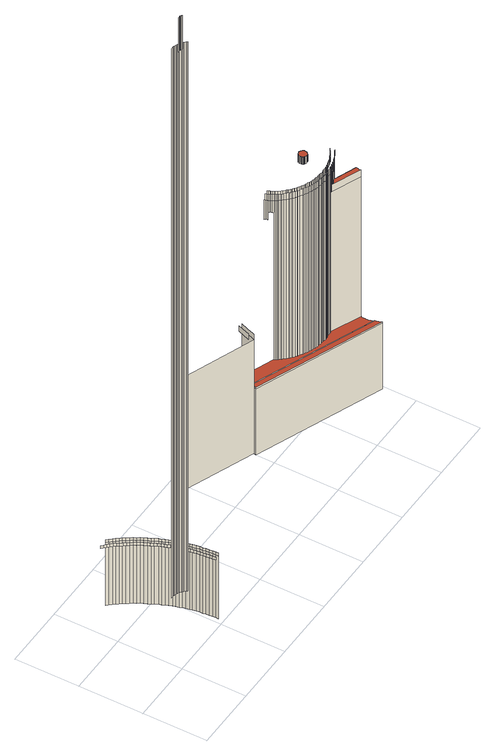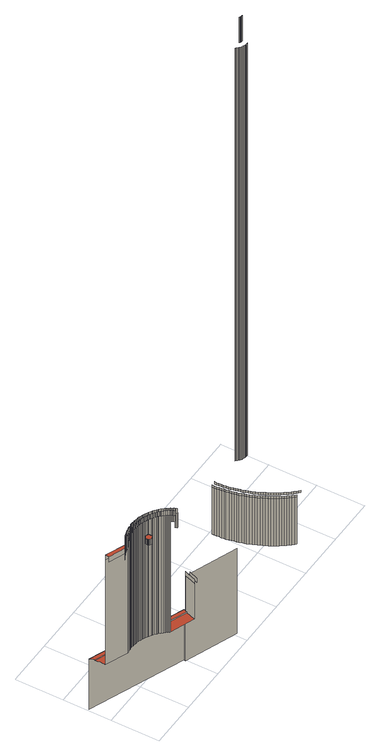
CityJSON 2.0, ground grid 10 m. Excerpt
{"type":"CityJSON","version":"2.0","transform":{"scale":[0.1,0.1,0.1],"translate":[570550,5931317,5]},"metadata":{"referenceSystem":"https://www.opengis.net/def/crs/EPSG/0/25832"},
"CityObjects":{
"building1":{"type":"Building","attributes":{"Grundfläche 2D":"4668.682245","Grundhöhe NN":"5.746"},"geometry":[{"type":"MultiSurface","lod":"3","boundaries":[[[0,1,2,3]],[[1,4,5,2]],[[4,6,7,5]],[[6,8,9,7]],[[10,11,12,13]],[[8,14,15,9]],[[14,16,17,15]],[[18,19,11,10]],[[16,20,21,17]],[[22,23,19,18]],[[24,25,23,22]],[[26,27,25,24]],[[28,29,27,26]],[[30,31,29,28]],[[32,33,31,30]],[[34,35,33,32]],[[36,37,35,34]],[[38,39,37,36]],[[40,41,39,38]],[[42,43,41,40]],[[44,45,43,42]],[[46,47,45,44]],[[48,49,47,46]],[[50,51,52,53]],[[54,50,53,55]],[[56,54,55,57]],[[58,56,57,59]],[[60,58,59,61]],[[62,60,61,63]],[[64,62,63,65]],[[66,67,68,69]],[[67,66,70,71]],[[72,64,65,73]],[[67,74,75,68]],[[76,72,73,77]],[[74,67,71,78]],[[79,76,77,80]],[[74,81,82,75]],[[81,74,78,83]],[[84,79,80,85]],[[86,87,88,89]],[[81,90,91,82]],[[92,84,85,93]],[[87,94,95,88]],[[90,81,83,96]],[[97,92,93,98]],[[94,99,100,95]],[[90,101,102,91]],[[101,90,96,103]],[[104,97,98,105]],[[99,106,107,100]],[[108,104,105,109]],[[106,110,111,107]],[[101,112,113,102]],[[112,101,103,114]],[[115,108,109,116]],[[110,117,118,111]],[[119,115,116,120]],[[117,121,122,118]],[[112,123,124,113]],[[125,119,120,126]],[[123,112,114,127]],[[121,128,129,122]],[[130,125,126,131]],[[128,132,133,129]],[[134,130,131,135]],[[132,136,137,133]],[[138,134,135,139]],[[136,140,141,137]],[[123,142,143,124]],[[144,138,139,145]],[[140,146,147,141]],[[146,144,145,147]],[[142,123,127,148]],[[142,149,150,143]],[[149,142,148,151]],[[152,153,154,155]],[[153,152,156,157]],[[149,158,159,150]],[[158,149,151,160]],[[153,161,162,154]],[[161,153,157,163]],[[158,164,165,159]],[[164,158,160,166]],[[161,167,168,162]],[[167,161,163,169]],[[164,170,171,165]],[[170,164,166,172]],[[167,173,174,168]],[[173,167,169,175]],[[170,176,177,171]],[[176,170,172,178]],[[173,179,180,174]],[[179,173,175,181]],[[176,182,183,177]],[[182,176,178,184]],[[179,185,186,180]],[[185,179,181,187]],[[182,188,189,183]],[[188,182,184,190]],[[185,191,192,186]],[[191,185,187,193]],[[188,194,195,189]],[[194,188,190,196]],[[191,197,198,192]],[[197,191,193,199]],[[194,200,201,195]],[[200,194,196,202]],[[197,203,204,198]],[[203,197,199,205]],[[200,206,207,201]],[[206,200,202,208]],[[203,209,210,204]],[[209,203,205,211]],[[206,212,213,207]],[[212,206,208,214]],[[209,215,216,210]],[[215,209,211,217]],[[212,218,219,213]],[[218,212,214,220]],[[215,221,222,216]],[[221,215,217,223]],[[218,221,223,219]],[[221,218,220,222]]],"semantics":{"surfaces":[{"type":"WallSurface"}],"values":[0,0,0,0,0,0,0,0,0,0,0,0,0,0,0,0,0,0,0,0,0,0,0,0,0,0,0,0,0,0,0,0,0,0,0,0,0,0,0,0,0,0,0,0,0,0,0,0,0,0,0,0,0,0,0,0,0,0,0,0,0,0,0,0,0,0,0,0,0,0,0,0,0,0,0,0,0,0,0,0,0,0,0,0,0,0,0,0,0,0,0,0,0,0,0,0,0,0,0,0,0,0,0,0,0,0,0,0,0,0,0,0,0,0,0,0,0,0,0,0,0,0,0,0]}}]},
"building2":{"type":"Building","attributes":{"Grundfläche 2D":"1113.342750","Grundhöhe NN":"5.409"},"children":["building2-1","building2-2"],"geometry":[{"type":"MultiSurface","lod":"3","boundaries":[[[224,225,226,227,228,229]],[[230,228,227,231]],[[228,230,232,229]],[[233,234,235,236]],[[237,238,239,240,241,242,224,229,243]],[[224,242,241,240,244,245,246,247]],[[248,249,250,251]],[[251,252,253,254,255,256]],[[253,252,251,250,257,258]],[[253,259,260,254]],[[259,253,258,261,262]],[[259,263,264,260]],[[263,259,262,265]],[[263,266,267,264]],[[266,263,265,268]],[[266,269,270,267]],[[269,266,268,271]],[[269,272,273,270]],[[272,269,271,274]],[[272,275,276,273]],[[275,272,274,277,278,279]],[[275,280,281,276]],[[280,275,279,282]],[[280,283,284,281]],[[283,280,282,285]],[[283,286,287,284]],[[283,285,288,286]],[[286,289,290,287]],[[286,288,291,289]],[[289,292,293,290]],[[289,291,294,292]],[[292,295,296,293]],[[292,294,297,295]],[[298,299,300,301]],[[302,298,301,303]],[[295,304,305,306,307,296]],[[308,302,303,309]],[[310,305,304,295,297,311]],[[312,308,309,313]],[[314,312,313,315]],[[316,317,232,230]],[[318,314,315,319]],[[320,318,319,321]],[[305,322,323,324,325,326,327,306]],[[328,329,324,323,322,305,310,330]],[[331,320,321,332]],[[333,331,332,334]],[[324,335,336,325]],[[324,329,337,335]],[[335,338,339,336]],[[335,337,340,338]],[[341,342,333,334,343,344]],[[338,345,346,339]],[[338,340,347,345]],[[341,344,348,349]],[[345,350,351,352,353,346]],[[354,351,350,345,347,355]],[[356,349,348,357]],[[358,356,357,359]],[[360,358,359,361]],[[351,362,363,352]],[[362,351,354,364]],[[365,360,361,366]],[[362,367,368,363]],[[362,364,369,367]],[[370,365,366,371]],[[367,372,373,368]],[[367,369,374,372]],[[375,370,371,376]],[[377,375,376,378]],[[372,379,380,381,382,373]],[[383,380,379,372,374,384]],[[385,377,378,386]],[[387,385,386,388]],[[380,389,390,381]],[[389,380,383,391]],[[388,392,393,387]],[[389,394,395,390]],[[389,391,396,394]],[[397,393,392,398]],[[394,399,400,395]],[[399,394,396,401]],[[402,397,398,403]],[[399,404,405,400]],[[406,402,403,407]],[[399,401,408,404]],[[409,406,407,410]],[[404,411,412,405]],[[404,408,413,411]],[[414,409,410,415]],[[411,416,417,412]],[[416,411,413,418]],[[419,414,415,420]],[[416,421,422,417]],[[416,418,423,421]],[[424,419,420,425]],[[421,426,427,422]],[[426,421,423,428]],[[429,424,425,430]],[[426,431,432,427]],[[426,428,433,431]],[[434,429,430,435]],[[431,433,436,433]],[[431,437,438,432]],[[431,433,439,437]],[[440,434,435,441]],[[437,442,443,438]],[[444,440,441,445]],[[437,439,446,442]],[[447,444,445,448]],[[442,449,450,443]],[[442,446,451,449]],[[316,230,231,452]],[[453,454,455,456,457,458,459,460,461,462,463,464,465,466,467,468,469,451,446,439,433,428,423,418,413,408,401,396,391,383,384,374,369,364,354,355,347,340,337,329,328,330,310,311,297,294,291,288,285,282,279,278,239,238,237,470,471,472,473,474,475,476,477,478,479,480,481,482]],[[483,447,448,484]],[[449,485,486,450]],[[449,451,469,485]],[[470,237,243,487]],[[488,483,484,489]],[[490,491,486,485]],[[485,469,468,490]],[[492,488,489,493]],[[490,494,495,491]],[[490,468,467,494]],[[496,492,493,497]],[[494,498,499,495]],[[494,467,466,498]],[[500,496,497,501]],[[498,502,503,499]],[[502,498,466,465]],[[504,500,501,505]],[[502,506,507,503]],[[502,465,464,506]],[[508,504,505,509]],[[506,510,511,507]],[[510,506,464,463]],[[512,508,509,513]],[[510,514,515,511]],[[510,463,462,514]],[[516,512,513,517]],[[514,518,519,515]],[[514,462,461,518]],[[518,520,521,519]],[[522,516,517,523]],[[518,461,460,520]],[[520,524,525,521]],[[526,527,522,523,528,529]],[[520,460,459,524]],[[530,526,529,531]],[[524,532,533,525]],[[532,524,459,458]],[[534,530,531,535]],[[532,536,537,533]],[[536,532,458,457]],[[538,534,535,539]],[[536,540,541,537]],[[536,457,456,540]],[[542,538,539,543]],[[540,544,545,541]],[[544,540,456,455]],[[546,547,487,243,229,232,317,548,549]],[[550,542,543,551]],[[544,552,553,545]],[[544,455,454,552]],[[554,550,551,555]],[[556,553,552,557]],[[552,454,453,557]],[[558,556,557,559]],[[557,453,482,559]],[[555,560,561,554]],[[562,559,482,563]],[[559,564,565,558]],[[559,562,563,566,567,564]],[[568,561,560,569]],[[570,571,565,564]],[[564,567,566,572,573,570]],[[574,568,569,575]],[[570,576,577,571]],[[570,573,572,578,579,576]],[[580,574,575,581]],[[582,580,581,583]],[[584,585,577,576]],[[576,579,578,586,587,584]],[[588,582,583,589]],[[584,590,591,585]],[[584,587,586,592,593,590]],[[590,594,595,591]],[[596,588,589,597]],[[590,593,592,598,599,594]],[[599,598,600,601,594]],[[602,596,597,603]],[[601,604,595,594]],[[603,605,606,602]],[[601,607,608,609,610,604]],[[608,607,601,600,611,612]],[[613,614,606,605,615,616]],[[608,617,618,619,620,609]],[[618,617,608,612,621,622]],[[623,613,616,624]],[[618,625,626,619]],[[618,622,627,625]],[[623,624,628,629,630,631]],[[625,632,633,626]],[[632,625,627,634]],[[635,636,630,629,637,638]],[[563,482,481,639]],[[632,640,641,633]],[[640,632,634,642]],[[643,635,638,644]],[[640,645,646,647,648,641]],[[649,643,644,650]],[[646,645,640,642,651,652]],[[646,653,654,647]],[[653,646,652,655]],[[656,649,650,657]],[[658,656,657,659]],[[653,660,661,654]],[[660,653,655,662]],[[660,663,664,665,666,661]],[[667,658,659,668]]],"semantics":{"surfaces":[{"type":"WallSurface"},{"type":"RoofSurface"}],"values":[0,0,0,0,0,0,0,0,0,0,0,0,0,0,0,0,0,0,0,0,0,0,0,0,0,0,0,0,0,0,0,0,0,0,0,0,0,0,0,0,0,0,0,0,0,0,0,0,0,0,0,0,0,0,0,0,0,0,0,0,0,0,0,0,0,0,0,0,0,0,0,0,0,0,0,0,0,0,0,0,0,0,0,0,0,0,0,0,0,0,0,0,0,0,0,0,0,0,0,0,0,0,0,0,0,0,0,0,0,0,0,0,0,1,0,0,0,0,0,0,0,0,0,0,0,0,0,0,0,0,0,0,0,0,0,0,0,0,0,0,0,0,0,0,0,0,0,0,0,0,0,0,0,0,0,0,0,0,0,0,1,0,0,0,0,0,0,0,0,0,0,0,0,0,0,0,0,0,0,0,0,0,0,0,0,0,0,0,0,0,0,0,0,0,0,0,0,0,0,0,0,0,0,0,0,0,0,0,0,0,0,0,0,0,0,0,0,0,0,0]}}]},
"building2-1":{"type":"BuildingInstallation","parents":["building2"],"geometry":[{"type":"MultiSurface","lod":"3","boundaries":[[[669,670,671,672,673,674,675,676,677,678,679,680,681,682,683,684,685,686,687,688,689,690,691,692,693,694,695,696,697,698,699,700,701,702,703,704,705,706,707]],[[675,674,708,709]],[[670,669,710,711]],[[671,670,711,712]],[[672,671,712,713]],[[673,672,713,714]],[[674,673,714,708]],[[676,675,709,715]],[[677,676,715,716]],[[678,677,716,717]],[[679,678,717,718]],[[680,679,718,719]],[[681,680,719,720]],[[682,681,720,721]],[[683,682,721,722]],[[684,683,722,723]],[[685,684,723,724]],[[686,685,724,725]],[[687,686,725,726]],[[688,687,726,727]],[[689,688,727,728]],[[690,689,728,729]],[[691,690,729,730]],[[692,691,730,731]],[[693,692,731,732]],[[694,693,732,733]],[[695,694,733,734]],[[696,695,734,735]],[[697,696,735,736]],[[698,697,736,737]],[[699,698,737,738]],[[700,699,738,739]],[[701,700,739,740]],[[702,701,740,741]],[[703,702,741,742]],[[704,703,742,743]],[[705,704,743,744]],[[706,705,744,745]],[[707,706,745,746]],[[669,707,746,710]]],"semantics":{"surfaces":[{"type":"RoofSurface"},{"type":"WallSurface"}],"values":[0,1,1,1,1,1,1,1,1,1,1,1,1,1,1,1,1,1,1,1,1,1,1,1,1,1,1,1,1,1,1,1,1,1,1,1,1,1,1,1]}}]},
"building2-2":{"type":"BuildingInstallation","parents":["building2"],"geometry":[{"type":"MultiSurface","lod":"3","boundaries":[[[579,573,567,562,747,748,749,750,599,593,587]],[[751,598,599,750]],[[598,592,593,599]],[[592,586,587,593]],[[586,578,579,587]],[[572,573,579,578]],[[566,567,573,572]],[[563,562,567,566]],[[563,639,747,562]]],"semantics":{"surfaces":[{"type":"RoofSurface"},{"type":"WallSurface"}],"values":[0,1,1,1,1,1,1,1,1]}}]}
},
"vertices":[
[4,8,1209],[5,8,1209],[5,8,1146],[4,8,1146],[6,8,1209],[6,8,1146],[7,8,1209],[7,8,1146],[8,8,1209],[8,8,1146],[6,19,1146],[6,19,124],[4,19,124],[4,19,1146],[9,7,1209],[9,7,1146],[10,7,1209],[10,7,1146],[7,19,1146],[7,19,124],[11,6,1209],[11,6,1146],[9,19,1146],[9,19,124],[10,18,1146],[10,18,124],[12,18,1146],[12,18,124],[14,17,1146],[14,17,124],[15,16,1146],[15,16,124],[17,16,1146],[17,16,124],[18,15,1146],[18,15,124],[20,14,1146],[20,14,124],[21,13,1146],[21,13,124],[22,12,1146],[22,12,124],[23,11,1146],[23,11,124],[25,9,1146],[25,9,124],[26,8,1146],[26,8,124],[27,7,1146],[27,7,124],[38,146,129],[35,149,129],[35,149,124],[38,146,124],[41,143,129],[41,143,124],[44,140,129],[44,140,124],[47,137,129],[47,137,124],[50,133,129],[50,133,124],[52,130,129],[52,130,124],[55,126,129],[55,126,124],[48,149,124],[51,146,124],[51,146,7],[48,149,7],[48,149,129],[51,146,129],[58,122,129],[58,122,124],[54,142,124],[54,142,7],[60,119,129],[60,119,124],[54,142,129],[63,115,129],[63,115,124],[57,139,124],[57,139,7],[57,139,129],[65,111,129],[65,111,124],[96,6,129],[96,11,129],[96,11,124],[96,6,124],[60,135,124],[60,135,7],[68,107,129],[68,107,124],[96,15,129],[96,15,124],[60,135,129],[70,103,129],[70,103,124],[95,20,129],[95,20,124],[63,132,124],[63,132,7],[63,132,129],[72,99,129],[72,99,124],[95,25,129],[95,25,124],[74,95,129],[74,95,124],[94,29,129],[94,29,124],[65,128,124],[65,128,7],[65,128,129],[76,91,129],[76,91,124],[94,34,129],[94,34,124],[78,87,129],[78,87,124],[93,38,129],[93,38,124],[68,124,124],[68,124,7],[80,82,129],[80,82,124],[68,124,129],[92,43,129],[92,43,124],[82,78,129],[82,78,124],[91,47,129],[91,47,124],[83,74,129],[83,74,124],[90,52,129],[90,52,124],[85,70,129],[85,70,124],[89,56,129],[89,56,124],[71,120,124],[71,120,7],[86,65,129],[86,65,124],[88,61,129],[88,61,124],[71,120,129],[73,116,124],[73,116,7],[73,116,129],[105,7,124],[105,11,124],[105,11,129],[105,7,129],[105,7,7],[105,11,7],[76,112,124],[76,112,7],[76,112,129],[105,16,124],[105,16,129],[105,16,7],[78,108,124],[78,108,7],[78,108,129],[104,21,124],[104,21,129],[104,21,7],[80,103,124],[80,103,7],[80,103,129],[104,26,124],[104,26,129],[104,26,7],[82,99,124],[82,99,7],[82,99,129],[103,30,124],[103,30,129],[103,30,7],[84,95,124],[84,95,7],[84,95,129],[103,35,124],[103,35,129],[103,35,7],[87,90,124],[87,90,7],[87,90,129],[102,40,124],[102,40,129],[102,40,7],[88,86,124],[88,86,7],[88,86,129],[101,45,124],[101,45,129],[101,45,7],[90,82,124],[90,82,7],[90,82,129],[100,49,124],[100,49,129],[100,49,7],[92,77,124],[92,77,7],[92,77,129],[99,54,124],[99,54,129],[99,54,7],[94,72,124],[94,72,7],[94,72,129],[98,59,124],[98,59,129],[98,59,7],[95,68,124],[95,68,7],[95,68,129],[96,63,124],[96,63,129],[96,63,7],
[402,133,215],[295,175,215],[295,175,4],[402,133,4],[402,133,127],[402,133,129],[401,129,127],[401,129,4],[401,129,129],[399,140,225],[406,159,225],[406,159,215],[399,140,215],[404,137,127],[404,138,127],[411,157,127],[411,157,215],[404,138,215],[404,137,215],[404,137,129],[411,157,225],[404,138,225],[404,137,225],[402,133,225],[455,150,423],[455,150,387],[456,149,387],[456,149,423],[456,148,423],[457,147,423],[457,147,434],[456,148,434],[456,149,434],[456,148,387],[457,147,387],[457,145,423],[457,145,434],[457,145,387],[457,145,401],[458,143,423],[458,143,434],[458,143,401],[459,142,423],[459,142,434],[459,142,401],[460,140,423],[460,140,434],[460,140,401],[461,138,423],[461,138,434],[461,138,401],[462,137,423],[462,137,434],[461,138,387],[461,138,127],[462,137,127],[463,135,423],[463,135,434],[463,135,127],[464,134,423],[464,134,434],[464,134,127],[465,132,423],[465,132,434],[465,132,127],[466,131,423],[466,131,434],[466,131,127],[467,129,423],[467,129,434],[467,129,127],[469,128,423],[469,128,434],[469,128,127],[463,148,423],[462,149,423],[462,149,434],[463,148,434],[464,146,423],[464,146,434],[470,127,423],[471,125,423],[471,125,434],[470,127,434],[464,145,423],[464,145,434],[471,125,127],[470,127,127],[464,144,423],[464,144,434],[465,143,423],[465,143,434],[596,51,127],[596,51,129],[466,141,423],[466,141,434],[467,140,423],[467,140,434],[472,124,423],[473,124,423],[474,122,423],[474,122,434],[473,124,434],[472,124,434],[473,124,127],[474,122,127],[472,124,127],[469,137,423],[469,137,434],[471,134,423],[471,134,434],[475,121,423],[475,121,434],[475,121,127],[477,120,423],[477,120,434],[477,120,127],[473,132,423],[472,133,423],[472,133,434],[473,132,434],[478,119,423],[478,119,434],[478,119,127],[476,129,434],[476,129,423],[480,117,423],[481,116,423],[481,116,434],[480,117,434],[481,116,127],[480,117,127],[477,128,423],[477,128,434],[478,127,423],[478,127,434],[479,126,423],[479,126,434],[483,115,423],[483,115,434],[483,115,127],[481,124,423],[481,124,434],[484,114,423],[484,114,434],[484,114,127],[482,123,423],[482,123,434],[486,113,423],[486,113,434],[486,113,127],[483,122,423],[483,122,434],[485,121,423],[485,121,434],[488,112,423],[490,111,423],[490,111,434],[488,112,434],[490,111,127],[488,112,127],[486,120,423],[486,120,434],[488,119,423],[488,119,434],[491,110,423],[491,110,434],[491,110,127],[489,118,434],[489,118,423],[493,109,423],[493,109,434],[493,109,127],[491,117,423],[491,117,434],[495,108,423],[495,108,434],[495,108,127],[493,116,423],[493,116,434],[497,107,423],[497,107,434],[494,115,423],[494,115,434],[497,107,127],[496,114,423],[496,114,434],[499,106,423],[499,106,434],[499,106,127],[498,113,423],[498,113,434],[501,105,423],[501,105,434],[501,105,127],[499,112,423],[499,112,434],[503,104,423],[503,104,434],[503,104,127],[501,112,423],[501,112,434],[505,104,423],[505,104,434],[505,104,127],[503,111,423],[503,111,434],[507,103,423],[507,103,434],[507,103,127],[505,110,423],[505,110,434],[507,103,4],[509,102,423],[509,102,434],[509,102,127],[506,109,423],[506,109,434],[511,102,423],[511,102,434],[508,109,423],[508,109,434],[511,102,127],[510,108,423],[510,108,434],[513,101,423],[513,101,434],[513,101,127],[596,51,4],[544,101,127],[544,100,127],[542,100,127],[540,100,127],[538,100,127],[536,100,127],[534,99,127],[532,99,127],[530,99,127],[529,99,127],[527,99,127],[525,100,127],[523,100,127],[521,100,127],[519,100,127],[517,101,127],[515,101,127],[593,61,127],[592,64,127],[592,66,127],[592,67,127],[591,69,127],[591,72,127],[591,74,127],[591,75,127],[591,77,127],[591,80,127],[592,81,127],[592,82,127],[546,101,127],[512,108,423],[512,108,434],[515,101,423],[515,101,434],[593,61,129],[514,107,423],[514,107,434],[517,101,423],[517,101,434],[516,107,423],[516,107,434],[519,100,423],[519,100,434],[518,107,423],[518,107,434],[521,100,423],[521,100,434],[520,106,423],[520,106,434],[523,100,423],[523,100,434],[522,106,423],[522,106,434],[525,100,423],[525,100,434],[524,106,423],[524,106,434],[527,99,423],[527,99,434],[526,106,423],[526,106,434],[529,99,423],[529,99,434],[528,106,423],[528,106,434],[530,99,423],[530,99,434],[532,99,423],[532,99,434],[530,105,423],[530,105,434],[534,99,423],[534,99,434],[532,105,423],[531,105,423],[531,105,434],[532,105,434],[533,105,423],[533,105,434],[536,100,423],[536,100,434],[535,106,423],[535,106,434],[538,100,423],[538,100,434],[537,106,423],[537,106,434],[540,100,423],[540,100,434],[539,106,423],[539,106,434],[542,100,423],[542,100,434],[593,58,129],[593,59,129],[595,53,129],[594,56,129],[541,106,423],[541,106,434],[544,100,423],[544,100,434],[543,106,423],[543,106,434],[544,101,434],[544,101,423],[546,101,434],[546,101,423],[545,107,434],[545,107,423],[546,101,399],[546,101,386],[548,101,423],[548,101,434],[548,101,386],[548,101,399],[547,107,423],[547,107,434],[550,102,423],[550,102,434],[550,102,386],[550,102,399],[549,108,423],[549,108,434],[552,102,423],[552,102,434],[552,102,386],[552,102,399],[551,108,423],[551,108,434],[552,109,423],[552,109,434],[554,103,423],[554,103,434],[554,103,386],[554,103,399],[554,109,423],[554,109,434],[556,103,423],[556,103,434],[556,103,386],[556,103,399],[558,104,423],[558,104,434],[556,110,423],[556,110,434],[558,104,386],[558,104,399],[560,105,386],[560,105,423],[558,110,423],[558,110,434],[560,105,434],[559,111,434],[559,111,423],[562,105,423],[562,106,423],[562,106,434],[562,105,434],[562,105,386],[562,106,386],[561,112,423],[560,111,423],[560,111,434],[561,112,434],[563,106,423],[564,106,423],[564,106,434],[563,106,434],[563,106,386],[564,106,386],[563,112,423],[563,112,434],[565,107,423],[565,107,434],[565,107,386],[563,113,434],[564,113,434],[564,113,423],[563,113,423],[567,108,423],[567,108,434],[567,108,386],[566,114,423],[565,113,423],[565,113,434],[566,114,434],[592,82,386],[569,109,423],[569,109,434],[569,109,386],[568,115,423],[568,115,434],[570,110,423],[571,110,423],[571,110,434],[570,110,434],[569,116,423],[569,116,434],[570,110,386],[571,110,386],[572,111,423],[572,111,434],[572,111,386],[571,117,423],[571,117,434],[572,118,423],[572,118,434],[574,112,423],[574,112,434],[574,112,386],[575,113,423],[576,113,423],[576,113,434],[575,113,434],[575,120,423],[575,120,434],
[549,150,436],[548,150,436],[547,151,436],[546,151,436],[545,151,436],[544,150,436],[543,150,436],[542,149,436],[541,149,436],[541,148,436],[540,147,436],[540,146,436],[540,145,436],[540,144,436],[540,143,436],[540,142,436],[540,141,436],[541,141,436],[541,140,436],[542,140,436],[542,139,436],[543,139,436],[544,138,436],[545,138,436],[546,138,436],[547,138,436],[548,138,436],[549,139,436],[550,140,436],[551,140,436],[551,141,436],[552,142,436],[552,143,436],[552,144,436],[552,145,436],[552,146,436],[552,147,436],[551,148,436],[550,149,436],[544,150,423],[543,150,423],[549,150,423],[548,150,423],[547,151,423],[546,151,423],[545,151,423],[542,149,423],[541,149,423],[541,148,423],[540,147,423],[540,146,423],[540,145,423],[540,144,423],[540,143,423],[540,142,423],[540,141,423],[541,141,423],[541,140,423],[542,140,423],[542,139,423],[543,139,423],[544,138,423],[545,138,423],[546,138,423],[547,138,423],[548,138,423],[549,139,423],[550,140,423],[551,140,423],[551,141,423],[552,142,423],[552,143,423],[552,144,423],[552,145,423],[552,146,423],[552,147,423],[551,148,423],[550,149,423],
[592,82,399],[592,85,399],[593,87,399],[593,90,399],[593,90,386]
]}
